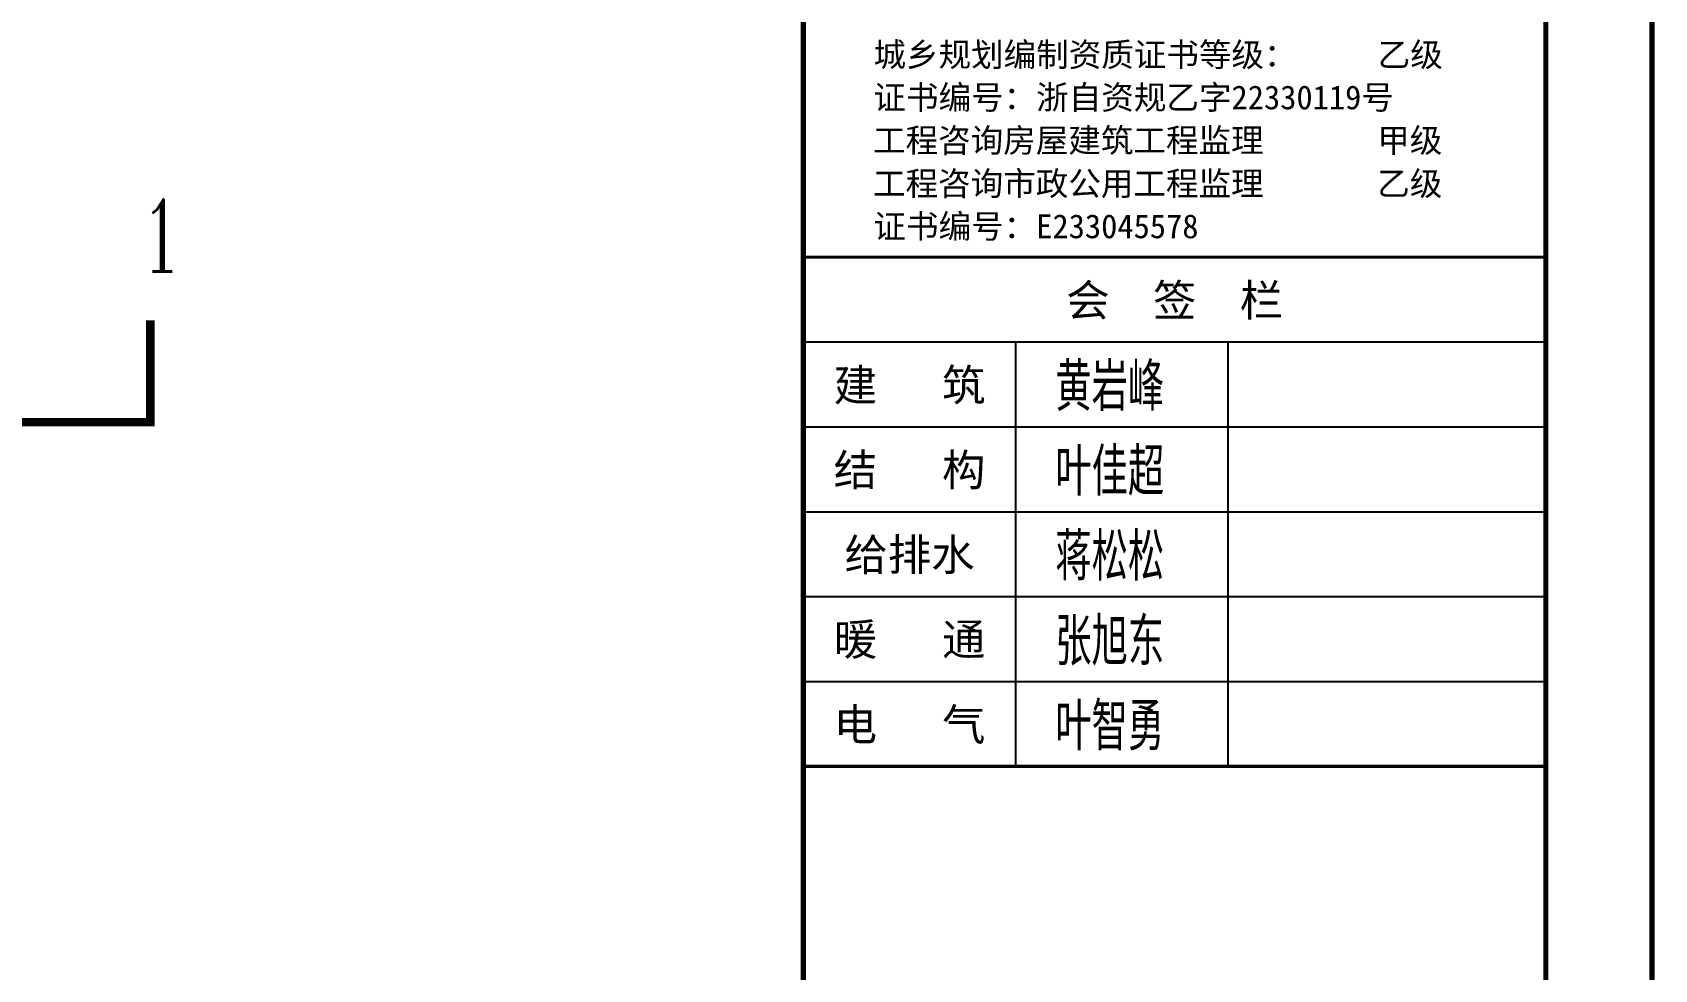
# Model space of a CAD drawing. Extents: x -222544 to -13848, y -31368 to 85559.
# Drawn here: x -21496 to -13848, y -10612 to -6196 of the extents above; entities that cross this region are included whole.
import ezdxf
from ezdxf.enums import TextEntityAlignment as Align
from ezdxf.xclip import XClip

# ---------------------------------------------------------------- set-up
doc = ezdxf.new("R2010")
doc.units = 0
doc.header["$LTSCALE"] = 1000
doc.header["$MEASUREMENT"] = 0
doc.header["$XCLIPFRAME"] = 0
doc.linetypes.add('10平面$0$DASH', pattern=[0.35, 0.25, -0.1])
doc.linetypes.add('10平面$0$DOTE', pattern=[2.42, 2, -0.2, 0.02, -0.2])
doc.layers.get('Defpoints').update_dxf_attribs({"color": 210})
for name, color, linetype in [('0-cxFrame', 155, 'Continuous'), ('10平面$0$A-AXIS-DOTE', 14, '10平面$0$DOTE'), ('10平面$0$A-AXIS-DP', 126, 'Continuous'), ('10平面$0$A-HATCH-2', 251, 'Continuous'), ('10平面$0$A-WINDOW', 140, 'Continuous'), ('10平面$0$AS-WALL', 40, 'Continuous'), ('10平面$0$AS-结构边线层', 200, 'Continuous'), ('A-WINDOW', 140, 'Continuous'), ('DIM_SYMB', 3, 'Continuous'), ('PUB_TEXT', 7, 'Continuous'), ('qianming', 155, 'Continuous')]:
    doc.layers.add(name, color=color, linetype=linetype)
doc.layers.add('0-cxText', color=131, linetype='Continuous', lineweight=25)
doc.styles.add('_TCH_LABEL', font='COMPLEX', dxfattribs={"bigfont": 'GBCBIG'})
doc.styles.add('BZHZ', font='bzxw', dxfattribs={"width": 0.8, "bigfont": 'bzhz'})
doc.styles.add('cx_biaoti', font='')
doc.styles.add('cx_tuming', font='')
doc.styles.add('cx_tuqian1', font='')
doc.styles.add('黑体', font='', dxfattribs={"height": 12})
doc.styles.get('cx_biaoti').set_extended_font_data('SimSun')
doc.styles.get('cx_tuming').set_extended_font_data('SimHei')
doc.styles.get('cx_tuqian1').set_extended_font_data('SimSun')
doc.styles.get('黑体').set_extended_font_data('SimHei')

# ---------------------------------------------------------------- blocks, each defined once
blk = doc.blocks.new('10平面$0$dote')
at = {"layer": '10平面$0$A-AXIS-DOTE'}
for p, q in [((76282.2, -68993.9), (76282.2, 36606.4)), ((76882.2, -68810), (76882.2, 36400))]:
    blk.add_line(p, q, dxfattribs=at)
blk = doc.blocks.new('10平面$0$43243')
at = {"layer": '10平面$0$AS-结构边线层'}
for points in [[(-144054.2, 741420), (-144054.2, 832220)], [(-128354.2, 832220), (-140254.2, 832220), (-143954.2, 832220), (-143954.2, 741420)]]:
    blk.add_lwpolyline(points, dxfattribs=at)
blk = doc.blocks.new('10平面$0$3243243')
at = {"layer": '10平面$0$A-HATCH-2', "linetype": '10平面$0$DASH'}
blk.add_line((-144804.2, 741520), (-144804.2, 822870), dxfattribs=at)
blk = doc.blocks.new('10平面')
at = {"layer": '10平面$0$A-AXIS-DP'}
blk.add_blockref('10平面$0$3243243', (0, 0), dxfattribs=at)
at = {"layer": '10平面$0$A-WINDOW'}
blk.add_blockref('10平面$0$43243', (0, 0), dxfattribs=at)
at = {"layer": '10平面$0$AS-WALL'}
blk.add_blockref('10平面$0$dote', (-220736.4, 804820), dxfattribs=at)
blk = doc.blocks.new('zjcx_lan_huiqian(Dragon)')
for p, q in [((-7000, -800), (0, -800)), ((-5000, -800), (-5000, -4800)), ((-3000, -800), (-3000, -4800)), ((-7000, -1600), (0, -1600)), ((-7000, -2400), (0, -2400)), ((-7000, -3200), (0, -3200)), ((-7000, -4000), (0, -4000))]:
    blk.add_line(p, q)
at = {"const_width": 30}
blk.add_lwpolyline([(-7000, 0), (0, 0)], dxfattribs=at)
blk.add_lwpolyline([(-7000, 0), (0, 0), (0, -4800), (-7000, -4800)], close=True, dxfattribs=at)
at = {"style": 'cx_biaoti'}
for s, p in [('会  签  栏', (-3500, -400)), ('建   筑', (-6000, -1200)), ('结   构', (-6000, -2000)), ('给排水', (-6000, -2800)), ('暖   通', (-6000, -3600)), ('电   气', (-6000, -4400))]:
    blk.add_text(s, height=300, dxfattribs=at).set_placement(p, align=Align.MIDDLE)
blk = doc.blocks.new('T-汇签(Dragon)')
at = {"layer": '0-cxFrame'}
blk.add_blockref('zjcx_lan_huiqian(Dragon)', (0, 0), dxfattribs=at)
at = {"layer": 'qianming', "style": 'BZHZ', "width": 0.8}
for s, p in [('黄岩峰', (-4112, -1200)), ('叶佳超', (-4112, -2000)), ('蒋松松', (-4112, -2800)), ('张旭东', (-4112, -3600)), ('叶智勇', (-4112, -4400))]:
    blk.add_text(s, height=450, dxfattribs=at).set_placement(p, align=Align.MIDDLE)
blk = doc.blocks.new('zjcx_TT(Dragon)')
at = {"layer": '0-cxFrame', "const_width": 30}
blk.add_lwpolyline([(-7000, -10200), (0, -10200), (0, 0), (-7000, 0)], close=True, dxfattribs=at)
at = {"color": 7, "style": 'cx_biaoti'}
for s, p in [('城乡规划编制资质证书等级：     乙级', (-6340, -8404)), ('证书编号：浙自资规乙字22330119号', (-6340, -8807)), ('工程咨询房屋建筑工程监理       甲级', (-6344, -9212)), ('工程咨询市政公用工程监理       乙级', (-6344, -9619)), ('证书编号：E233045578', (-6340, -10022))]:
    blk.add_text(s, height=225, dxfattribs=at).set_placement(p)
blk = doc.blocks.new('zjcx_T1(Dragon)')
at = {"layer": '0-cxFrame', "const_width": 50}
blk.add_lwpolyline([(-7000, 0), (0, 0), (0, 57400), (-7000, 57400)], close=True, dxfattribs=at)
at = {"layer": '0-cxFrame'}
for name, p in [('zjcx_TT(Dragon)', (0, 57400)), ('T-汇签(Dragon)', (0, 47200))]:
    blk.add_blockref(name, p, dxfattribs=at)
blk = doc.blocks.new('TK22.A1 L(Dragon)')
at = {"layer": '0-cxFrame', "color": 7, "const_width": 0.5}
blk.add_lwpolyline([(0, 0), (-841, 0), (-841, 594), (0, 594)], close=True, dxfattribs=at)
at = {"layer": '0-cxFrame', "const_width": 0.5}
for points in [[(-80, 10), (-821, 10), (-821, 584), (-80, 584)], [(-10, 10), (-80, 10), (-80, 584), (-10, 584)]]:
    blk.add_lwpolyline(points, close=True, dxfattribs=at)
at = {"layer": '0-cxFrame', "xscale": 0.01, "yscale": 0.01, "zscale": 0.01}
blk.add_blockref('zjcx_T1(Dragon)', (-10, 10), dxfattribs=at)
at = {"style": '黑体', "flags": 4}
blk.add_attdef('图幅', text='', height=3.3, dxfattribs=at).set_placement((-40, 3), align=Align.RIGHT)
at = {"layer": '0-cxText', "flags": 4}
for tag, height, style, p in [('建设单位', 3.5, 'cx_tuming', (-45, 240)), ('项目名称', 3.5, 'cx_tuming', (-45, 210)), ('子项名称', 3.5, 'cx_tuming', (-45, 180)), ('工程编号', 3.3, 'cx_tuqian1', (-35, 165)), ('图名1', 3.5, 'cx_tuming', (-45, 87)), ('图名2', 3.5, 'cx_tuming', (-45, 79)), ('图名3', 3.5, 'cx_tuming', (-45, 71)), ('出图日期', 3.3, 'cx_tuqian1', (-39, 60)), ('专业', 3.3, 'cx_tuqian1', (-55, 52)), ('图号', 3.3, 'cx_tuqian1', (-55, 44)), ('版次', 3.3, 'cx_tuqian1', (-20, 44))]:
    blk.add_attdef(tag, text='', height=height, dxfattribs=dict(at, style=style)).set_placement(p, align=Align.MIDDLE)
at = {"layer": 'Defpoints', "color": 6, "flags": 4}
for tag, height, style, p in [('tufu', 3.3, '黑体', (-12, 12)), ('dwfname', 4, 'cx_tuqian1', (-80, 3))]:
    blk.add_attdef(tag, text='', height=height, dxfattribs=dict(at, style=style)).set_placement(p, align=Align.RIGHT)

msp = doc.modelspace()

# ---------------------------------------------------------------- linework, layer by layer
at = {"layer": 'DIM_SYMB', "const_width": 40}
msp.add_lwpolyline([(-21739.8, -8032.9), (-20939.8, -8032.9), (-20939.8, -7552.9)], dxfattribs=at)

# ---------------------------------------------------------------- block references
at = {"layer": '0-cxFrame', "xscale": 50, "yscale": 50, "zscale": 50}
msp.add_blockref('TK22.A1 L(Dragon)', (-13860.5, -31355), dxfattribs=at)
at = {"layer": 'A-WINDOW'}
ref = msp.add_blockref('10平面', (123458.1, -791602.5), dxfattribs=at)
XClip(ref).set_block_clipping_path([(-149069.4947712686, 822142.4845585017), (-143135.4832539898, 832892.364749553)])

# ---------------------------------------------------------------- texts
at = {"layer": 'PUB_TEXT', "style": '_TCH_LABEL', "width": 0.705882}
msp.add_text('1', height=340, dxfattribs=at).set_placement((-20991.2, -7322.9))

doc.saveas('drawing.dxf')
